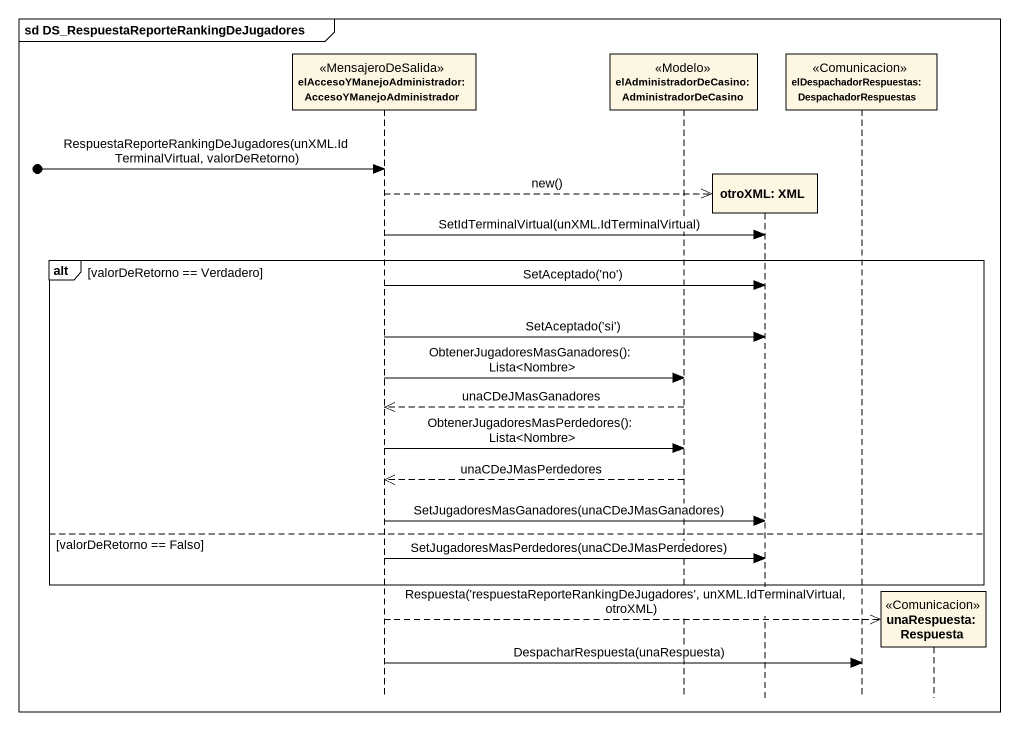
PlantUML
@startuml
mainframe sd DS_RespuestaReporteRankingDeJugadores
hide footbox
participant "elAccesoYManejoAdministrador: AccesoYManejoAdministrador" as elAccesoYManejoAdministrador <<MensajeroDeSalida>>
participant "elAdministradorDeCasino: AdministradorDeCasino" as elAdministradorDeCasino <<Modelo>>
participant "otroXML: XML" as otroXML_XML
participant "elDespachadorRespuestas: DespachadorRespuestas" as elDespachadorRespuestas <<Comunicacion>>
participant "unaRespuesta: Respuesta" as unaRespuesta_Respuesta <<Comunicacion>>

[o-> elAccesoYManejoAdministrador : RespuestaReporteRankingDeJugadores(unXML.IdTerminalVirtual, valorDeRetorno)
elAccesoYManejoAdministrador -->> otroXML_XML ** : new()
elAccesoYManejoAdministrador -> otroXML_XML : SetIdTerminalVirtual(unXML.IdTerminalVirtual)
alt valorDeRetorno == Verdadero
  elAccesoYManejoAdministrador -> otroXML_XML : SetAceptado('no')
  elAccesoYManejoAdministrador -> otroXML_XML : SetAceptado('si')
  elAccesoYManejoAdministrador -> elAdministradorDeCasino : ObtenerJugadoresMasGanadores(): Lista<Nombre>
  elAdministradorDeCasino -->> elAccesoYManejoAdministrador : unaCDeJMasGanadores
  elAccesoYManejoAdministrador -> elAdministradorDeCasino : ObtenerJugadoresMasPerdedores(): Lista<Nombre>
  elAdministradorDeCasino -->> elAccesoYManejoAdministrador : unaCDeJMasPerdedores
  elAccesoYManejoAdministrador -> otroXML_XML : SetJugadoresMasGanadores(unaCDeJMasGanadores)
else valorDeRetorno == Falso
  elAccesoYManejoAdministrador -> otroXML_XML : SetJugadoresMasPerdedores(unaCDeJMasPerdedores)
end
elAccesoYManejoAdministrador -->> unaRespuesta_Respuesta ** : Respuesta('respuestaReporteRankingDeJugadores', unXML.IdTerminalVirtual, otroXML)
elAccesoYManejoAdministrador -> elDespachadorRespuestas : DespacharRespuesta(unaRespuesta)
@enduml
